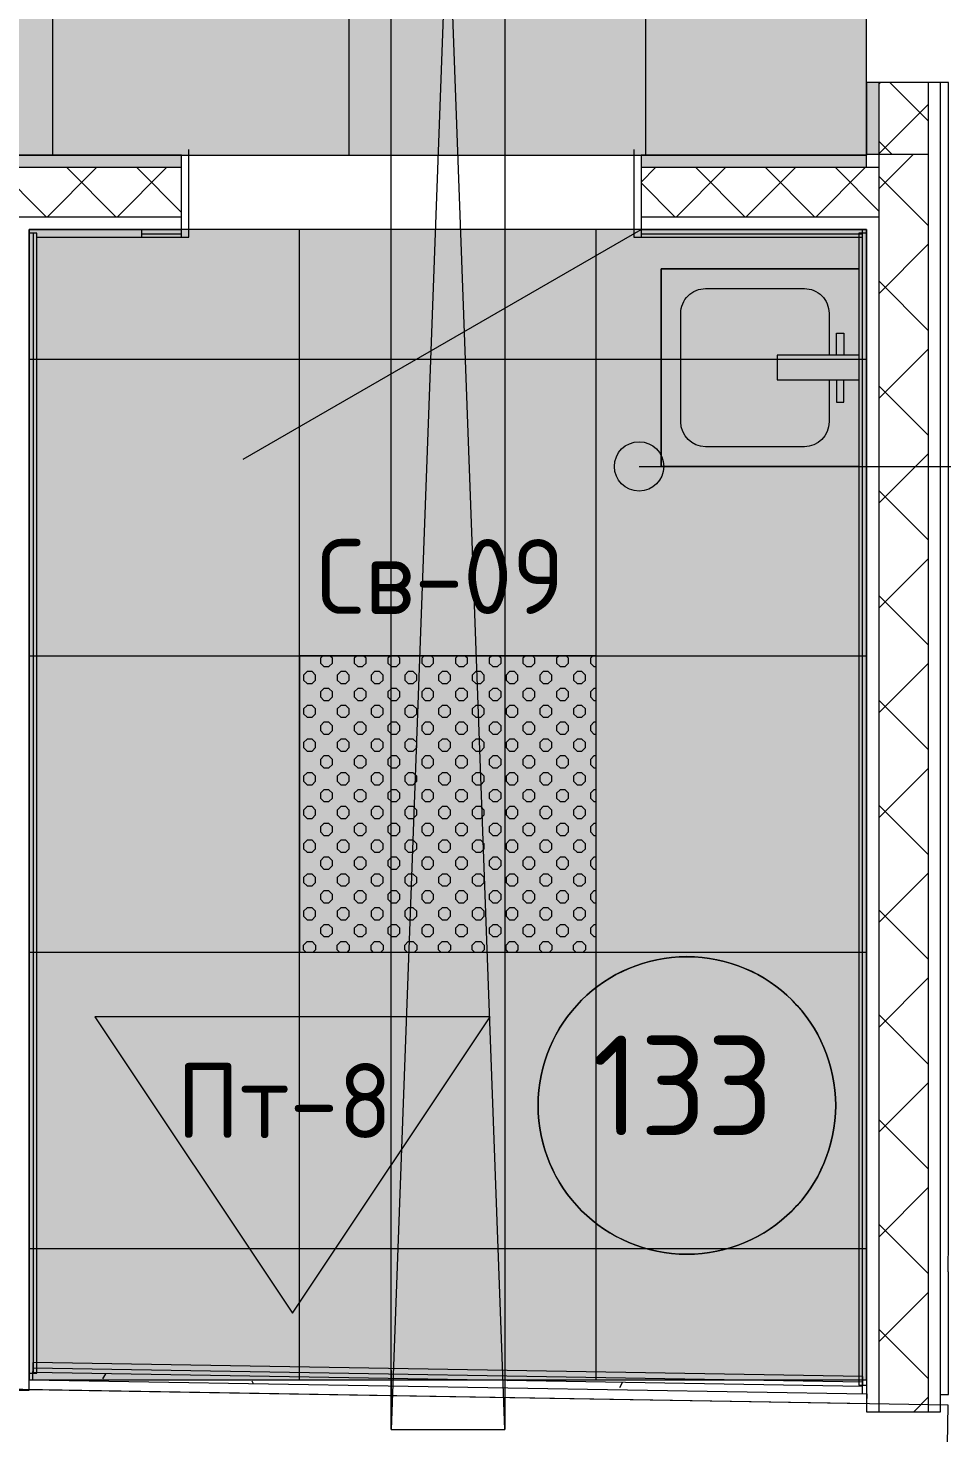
# Model space of a CAD drawing. Header units: millimetres. Extents: x -13069 to 207500, y -71366 to 56785.
# Drawn here: x 170063 to 171913, y 38904 to 41747 of the extents above; entities that cross this region are included whole.
import ezdxf

# ---------------------------------------------------------------- set-up
doc = ezdxf.new("R2010")
doc.units = ezdxf.units.MM
for name, color, linetype, true_color in [('PDF _зоны-номер помещения', 7, 'Continuous', 0xffffff), ('PDF _Ригели', 7, 'Continuous', 0x959595), ('PDF _светильники', 7, 'Continuous', 0xffffff)]:
    doc.layers.add(name, color=color, linetype=linetype, true_color=true_color)
for name, color, linetype in [('PDF _Подложка без мебели', 7, 'Continuous'), ('PDF _Потолки - марка', 7, 'Continuous'), ('PDF _Текст', 7, 'Continuous')]:
    doc.layers.add(name, color=color, linetype=linetype)
doc.layers.add('PDF _Потолки', color=7, linetype='Continuous', lineweight=5, true_color=0x535353)
doc.styles.add('PDF GOST Common', font='GOST_Common.ttf')

msp = doc.modelspace()

# ---------------------------------------------------------------- hatches: boundary and pattern name
at = {"layer": 'PDF _Потолки', "true_color": 0xcae6ff, "transparency": 33554559}
msp.add_hatch(color=254, dxfattribs=at).paths.add_polyline_path([(164998.924, 42957.142), (171760.02, 42957.142), (171760.02, 41490.042), (166480.021, 41490.042), (166480.021, 39072.341), (166460.02, 39072.642), (166451.719, 38582.742), (167427.922, 38565.942), (167427.922, 34837.942), (165130.522, 34837.942), (165118.724, 38605.642), (165229.82, 38603.742), (165238.42, 39093.342), (164998.924, 39097.341)])
at = {"layer": 'PDF _Ригели', "transparency": 33554559}
msp.add_hatch(color=256, dxfattribs=at).paths.add_polyline_path([(171349.62, 40860.243), (171335.02, 40824.941), (171299.62, 40810.243), (171264.323, 40824.941), (171249.62, 40860.243), (171264.323, 40895.642), (171299.62, 40910.243), (171335.02, 40895.642)])

# ---------------------------------------------------------------- linework, layer by layer
at = {"layer": 'PDF _зоны-номер помещения', "color": 7, "lineweight": 13}
msp.add_lwpolyline([(171396.324, 39868.142, 0.41409482), (171095.121, 39566.943, 0.41409571), (171396.324, 39265.742, 0.41409226), (171697.52, 39566.943, 0.41409137)], format="xyb", close=True, dxfattribs=at)
at = {"layer": 'PDF _зоны-номер помещения', "color": 7, "lineweight": 0}
msp.add_circle((171396.336, 39566.904), 301.184, dxfattribs=at)
at = {"layer": 'PDF _Подложка без мебели', "lineweight": 18}
for points in [[(170498.32, 40875.042), (171303.721, 41340.042), (171752.024, 41340.042), (171760.02, 41340.042), (171760.02, 38947.142), (171910.02, 38947.142), (171910.02, 41492.143), (171910.02, 41637.542)], [(171910.02, 38982.142), (171925.92, 38982.142), (171925.92, 39229.942), (171925.022, 39229.942), (171926.121, 39294.943), (171925.92, 39294.943), (171925.92, 41637.542), (171760.02, 41637.542), (171760.02, 41490.042)], [(171785.02, 41637.542), (171785.02, 38947.142)], [(171885.02, 41637.542), (171885.02, 38947.142)], [(170292.924, 41340.042), (170292.924, 41324.142), (170373.722, 41324.142), (170373.722, 41490.042), (169797.52, 41490.042), (169797.52, 41324.142), (169899.119, 41324.142), (169899.119, 39049.542), (168340.922, 39075.842), (168340.922, 39064.842)], [(170373.722, 41324.142), (170388.725, 41324.142), (170388.725, 41502.043)], [(171288.725, 41502.043), (171288.725, 41324.142), (171303.721, 41324.142)], [(171760.02, 41465.042), (171760.02, 41490.042), (171303.721, 41490.042), (171303.721, 41324.142), (171752.024, 41324.142), (171752.024, 41340.042)], [(171760.02, 41492.143), (171885.02, 41492.143)], [(171785.02, 41422.042), (171855.119, 41492.143)], [(170373.722, 41465.042), (169797.52, 41465.042)], [(171785.02, 41465.042), (171303.721, 41465.042)], [(171885.02, 41347.842), (171785.02, 41447.842)], [(170373.722, 41365.042), (169797.52, 41365.042)], [(171785.02, 41365.042), (171303.721, 41365.042)], [(170065.025, 39011.743), (171760.319, 38983.042), (171760.02, 38963.043), (171484.324, 38967.742), (170065.025, 38991.741), (170065.025, 39011.743), (170065.025, 41340.042), (170292.924, 41340.042), (170373.722, 41340.042)], [(170065.025, 39025.343), (170080.925, 39025.343), (170080.925, 41332.142), (170065.025, 41332.142)], [(170074.021, 39025.343), (170074.021, 41332.142)], [(170080.925, 41324.142), (170292.924, 41324.142)], [(170292.924, 41331.042), (170373.722, 41331.042)], [(171303.721, 41331.042), (171752.024, 41331.042)], [(171760.02, 41332.142), (171744.12, 41332.142), (171744.12, 39000.642), (171760.02, 39000.642)], [(171751.023, 41332.142), (171751.023, 39000.642)], [(171785.02, 41209.841), (171885.02, 41309.841)], [(171885.02, 41135.742), (171785.02, 41235.742)], [(171699.119, 41085.243), (171699.119, 41130.242), (171714.122, 41130.242), (171714.122, 41085.243)], [(171744.12, 41085.243), (171579.124, 41085.243), (171579.124, 41035.243), (171744.12, 41035.243)], [(171785.02, 40997.743), (171885.02, 41097.743)], [(171699.119, 41035.243), (171699.119, 40990.241), (171714.122, 40990.241), (171714.122, 41035.243)], [(171885.02, 40923.542), (171785.02, 41023.542)], [(171785.02, 40785.642), (171885.02, 40885.642)], [(171885.02, 40711.442), (171785.02, 40811.442)], [(171785.02, 40573.442), (171885.02, 40673.442)], [(171885.02, 40499.342), (171785.02, 40599.342)], [(171785.02, 40361.343), (171885.02, 40461.343)], [(171885.02, 40287.142), (171785.02, 40387.142)], [(171785.02, 40149.243), (171885.02, 40249.243)], [(171885.02, 40075.042), (171785.02, 40175.042)], [(171785.02, 39937.042), (171885.02, 40037.042)], [(171885.02, 39862.942), (171785.02, 39962.942)], [(171785.02, 39724.941), (171885.02, 39824.941)], [(171885.02, 39650.842), (171785.02, 39750.842)], [(171785.02, 39512.843), (171885.02, 39612.843)], [(171885.02, 39438.642), (171785.02, 39538.642)], [(171785.02, 39300.642), (171885.02, 39400.642)], [(171885.02, 39226.542), (171785.02, 39326.542)], [(171785.02, 39088.542), (171885.02, 39188.542)], [(171885.02, 39014.442), (171785.02, 39114.442)], [(167977.922, 38544.142), (168012.919, 38544.142), (168012.919, 38391.342), (167957.92, 38391.342), (167957.92, 38587.242), (171917.723, 38520.342), (171925.12, 38960.243), (166704.02, 39048.542), (166460.52, 39052.642), (166453.019, 38612.742), (166696.623, 38608.642), (167447.923, 38595.942), (167447.923, 38391.342), (166922.923, 37482.041)], [(171751.719, 38983.142), (171752.323, 39018.142), (170072.624, 39046.542), (170072.02, 39011.543)], [(171752.024, 38998.142), (170072.221, 39026.542)], [(171752.122, 39007.142), (170072.422, 39035.542)], [(170214.524, 39013.442), (170220.616, 39024.033)], [(170515.721, 39009.442), (170518.919, 39004.042)], [(171033.622, 39009.841), (171033.887, 39010.284)], [(169915.025, 38994.242), (169915.025, 38990.542), (170065.025, 38990.542), (170065.025, 38991.741)], [(171260.423, 38996.243), (171266.221, 39006.343)], [(171855.723, 38947.142), (171885.02, 38976.441)]]:
    msp.add_lwpolyline(points, dxfattribs=at)
at = {"layer": 'PDF _Подложка без мебели', "color": 250, "lineweight": 18, "true_color": 0x1d1d1d}
for points in [[(171785.02, 41634.143), (171788.42, 41637.542)], [(171885.02, 41559.942), (171807.42, 41637.542)], [(171785.02, 41492.742), (171885.02, 41592.742)], [(171811.424, 41492.143), (171785.02, 41518.542)], [(170100.022, 41365.042), (170000.022, 41465.042)], [(170101.719, 41365.042), (170201.719, 41465.042)], [(170241.423, 41365.042), (170141.423, 41465.042)], [(170243.119, 41365.042), (170343.119, 41465.042)], [(170373.722, 41374.142), (170282.823, 41465.042)], [(171303.721, 41435.742), (171333.122, 41465.042)], [(171374.522, 41365.042), (171474.522, 41465.042)], [(171514.219, 41365.042), (171414.219, 41465.042)], [(171515.922, 41365.042), (171615.922, 41465.042)], [(171655.619, 41365.042), (171555.619, 41465.042)], [(171657.322, 41365.042), (171757.322, 41465.042)], [(171785.02, 41377.142), (171697.123, 41465.042)], [(171372.819, 41365.042), (171303.721, 41434.143)]]:
    msp.add_lwpolyline(points, dxfattribs=at)
at = {"layer": 'PDF _Подложка без мебели', "lineweight": 18}
msp.add_lwpolyline([(171344.12, 40860.243), (171344.12, 41260.243), (171744.12, 41260.243), (171344.12, 41260.243), (171344.12, 40860.243), (171744.12, 40860.243)], close=True, dxfattribs=at)
msp.add_lwpolyline([(171684.123, 41035.243), (171684.123, 40950.242, -0.4140015), (171634.123, 40900.242), (171434.123, 40900.242, -0.4140015), (171384.123, 40950.242), (171384.123, 41170.242, -0.41475695), (171434.123, 41220.242), (171634.123, 41220.242, -0.41475695), (171684.123, 41170.242), (171684.123, 41085.243)], format="xyb", dxfattribs=at)
at = {"layer": 'PDF _Подложка без мебели', "lineweight": 0, "transparency": 33554559}
for points in [[(171785.02, 41492.143), (171760.02, 41492.143), (171785.02, 41637.542), (171760.02, 41637.542)], [(169797.52, 41465.042), (169797.52, 41490.042), (170373.722, 41465.042), (170373.722, 41490.042)], [(171303.721, 41465.042), (171303.721, 41490.042), (171760.02, 41465.042), (171760.02, 41490.042)]]:
    msp.add_solid(points, dxfattribs=at)
at = {"layer": 'PDF _Потолки', "color": 7, "lineweight": 13}
for points in [[(164998.924, 42957.142), (164998.924, 39097.341), (165238.42, 39093.342), (165229.82, 38603.742), (165118.724, 38605.642), (165130.522, 34837.942), (167427.922, 34837.942), (167427.922, 38565.942), (166451.719, 38582.742), (166460.02, 39072.642), (166480.021, 39072.341), (166480.021, 41490.042), (171760.02, 41490.042), (171760.02, 42957.142)], [(170065.025, 41340.042), (170065.025, 39011.743), (171760.02, 39011.743), (171760.02, 41340.042)]]:
    msp.add_lwpolyline(points, close=True, dxfattribs=at)
for points in [[(170112.321, 42957.142), (170112.321, 41490.042)], [(170712.321, 42957.142), (170712.321, 41490.042)], [(171312.321, 42957.142), (171312.321, 41490.042)], [(170612.522, 39011.743), (170612.522, 41340.042)], [(171212.522, 39011.743), (171212.522, 41340.042)], [(170065.025, 41077.142), (171760.02, 41077.142)], [(170065.025, 40477.142), (171760.02, 40477.142)], [(170065.025, 39877.142), (171760.02, 39877.142)], [(170065.025, 39277.142), (171760.02, 39277.142)]]:
    msp.add_lwpolyline(points, dxfattribs=at)
at = {"layer": 'PDF _Потолки', "color": 254, "lineweight": 0, "true_color": 0xcae6ff, "transparency": 33554559}
msp.add_solid([(170065.025, 41340.042), (171760.02, 41340.042), (170065.025, 39011.743), (171760.02, 39011.743)], dxfattribs=at)
at = {"layer": 'PDF _Потолки - марка', "lineweight": 13}
msp.add_lwpolyline([(170998.423, 39746.342), (170198.423, 39746.342), (170598.423, 39146.342)], close=True, dxfattribs=at)
at = {"layer": 'PDF _Потолки - марка', "color": 7, "lineweight": 0, "true_color": 0xffffff, "transparency": 33554559}
msp.add_solid([(170998.423, 39746.342), (170198.423, 39746.342), (170598.423, 39146.342)], dxfattribs=at)
at = {"layer": 'PDF _Ригели', "lineweight": 18}
msp.add_lwpolyline([(171027.922, 38910.942), (170797.923, 45167.142), (171027.922, 45167.142), (170797.923, 38910.942)], close=True, dxfattribs=at)
for points in [[(170797.923, 39030.943), (170797.923, 38910.942), (170797.923, 45167.142)], [(171027.922, 45167.142), (171027.922, 38910.942)], [(171299.62, 40860.243), (172252.024, 40860.243), (172883.219, 40860.243)]]:
    msp.add_lwpolyline(points, dxfattribs=at)
msp.add_circle((171299.668, 40860.291), 49.952, dxfattribs=at)
at = {"layer": 'PDF _светильники', "color": 7, "lineweight": 13}
msp.add_lwpolyline([(170612.522, 39877.142), (171212.522, 39877.142), (171212.522, 40477.142), (170612.522, 40477.142)], close=True, dxfattribs=at)
at = {"layer": 'PDF _светильники', "lineweight": 20}
for points in [[(170659.922, 40477.142), (170654.82, 40472.042), (170654.82, 40462.042), (170661.924, 40455.043), (170671.922, 40455.043), (170678.923, 40462.042), (170678.923, 40472.042), (170673.924, 40477.142)], [(170728.123, 40477.142), (170723.124, 40472.042), (170723.124, 40462.042), (170730.119, 40455.043), (170740.123, 40455.043), (170747.221, 40462.042), (170747.221, 40472.042), (170742.222, 40477.142)], [(170796.421, 40477.142), (170791.423, 40472.042), (170791.423, 40462.042), (170798.423, 40455.043), (170808.421, 40455.043), (170815.519, 40462.042), (170815.519, 40472.042), (170810.423, 40477.142)], [(170864.72, 40477.142), (170859.623, 40472.042), (170859.623, 40462.042), (170866.722, 40455.043), (170876.719, 40455.043), (170883.824, 40462.042), (170883.824, 40472.042), (170878.721, 40477.142)], [(170933.024, 40477.142), (170927.922, 40472.042), (170927.922, 40462.042), (170935.02, 40455.043), (170945.024, 40455.043), (170952.122, 40462.042), (170952.122, 40472.042), (170947.02, 40477.142)], [(171001.322, 40477.142), (170996.22, 40472.042), (170996.22, 40462.042), (171003.324, 40455.043), (171013.322, 40455.043), (171020.42, 40462.042), (171020.42, 40472.042), (171015.324, 40477.142)], [(171069.621, 40477.142), (171064.524, 40472.042), (171064.524, 40462.042), (171071.623, 40455.043), (171081.62, 40455.043), (171088.621, 40462.042), (171088.621, 40472.042), (171083.622, 40477.142)], [(171137.822, 40477.142), (171132.823, 40472.042), (171132.823, 40462.042), (171139.823, 40455.043), (171149.821, 40455.043), (171156.919, 40462.042), (171156.919, 40472.042), (171151.921, 40477.142)], [(171206.12, 40477.142), (171201.121, 40472.042), (171201.121, 40462.042), (171208.122, 40455.043), (171212.522, 40455.043)], [(171212.522, 40410.842), (171208.122, 40410.842), (171201.121, 40403.842), (171201.121, 40393.843), (171208.122, 40386.743), (171212.522, 40386.743)], [(171212.522, 40342.642), (171208.122, 40342.642), (171201.121, 40335.542), (171201.121, 40325.543), (171208.122, 40318.443), (171212.522, 40318.443)], [(171212.522, 40274.342), (171208.122, 40274.342), (171201.121, 40267.242), (171201.121, 40257.243), (171208.122, 40250.143), (171212.522, 40250.143)], [(171212.522, 40206.042), (171208.122, 40206.042), (171201.121, 40198.942), (171201.121, 40188.941), (171208.122, 40181.842), (171212.522, 40181.842)], [(171212.522, 40137.742), (171208.122, 40137.742), (171201.121, 40130.642), (171201.121, 40120.642), (171208.122, 40113.642), (171212.522, 40113.642)], [(171212.522, 40069.442), (171208.122, 40069.442), (171201.121, 40062.342), (171201.121, 40052.342), (171208.122, 40045.342), (171212.522, 40045.342)], [(171212.522, 40001.142), (171208.122, 40001.142), (171201.121, 39994.142), (171201.121, 39984.143), (171208.122, 39977.043), (171212.522, 39977.043)], [(171212.522, 39932.842), (171208.122, 39932.842), (171201.121, 39925.842), (171201.121, 39915.843), (171208.122, 39908.743), (171212.522, 39908.743)], [(170625.224, 39877.142), (170620.622, 39881.642), (170620.622, 39891.642), (170627.72, 39898.742), (170637.724, 39898.742), (170644.822, 39891.642), (170644.822, 39881.642), (170640.324, 39877.142)], [(170693.522, 39877.142), (170688.92, 39881.642), (170688.92, 39891.642), (170696.025, 39898.742), (170706.022, 39898.742), (170713.121, 39891.642), (170713.121, 39881.642), (170708.622, 39877.142)], [(170761.723, 39877.142), (170757.225, 39881.642), (170757.225, 39891.642), (170764.323, 39898.742), (170774.321, 39898.742), (170781.419, 39891.642), (170781.419, 39881.642), (170776.823, 39877.142)], [(170830.021, 39877.142), (170825.523, 39881.642), (170825.523, 39891.642), (170832.621, 39898.742), (170842.619, 39898.742), (170849.62, 39891.642), (170849.62, 39881.642), (170845.121, 39877.142)], [(170898.32, 39877.142), (170893.821, 39881.642), (170893.821, 39891.642), (170900.92, 39898.742), (170910.923, 39898.742), (170917.924, 39891.642), (170917.924, 39881.642), (170913.42, 39877.142)], [(170966.624, 39877.142), (170962.12, 39881.642), (170962.12, 39891.642), (170969.12, 39898.742), (170979.124, 39898.742), (170986.222, 39891.642), (170986.222, 39881.642), (170981.724, 39877.142)], [(171034.922, 39877.142), (171030.424, 39881.642), (171030.424, 39891.642), (171037.425, 39898.742), (171047.422, 39898.742), (171054.521, 39891.642), (171054.521, 39881.642), (171050.022, 39877.142)], [(171103.221, 39877.142), (171098.625, 39881.642), (171098.625, 39891.642), (171105.723, 39898.742), (171115.721, 39898.742), (171122.819, 39891.642), (171122.819, 39881.642), (171118.321, 39877.142)], [(171171.421, 39877.142), (171166.923, 39881.642), (171166.923, 39891.642), (171174.021, 39898.742), (171184.019, 39898.742), (171191.124, 39891.642), (171191.124, 39881.642), (171186.521, 39877.142)]]:
    msp.add_lwpolyline(points, dxfattribs=at)
for points in [[(170644.822, 40437.942), (170637.724, 40445.042), (170627.72, 40445.042), (170620.622, 40437.942), (170620.622, 40427.943), (170627.72, 40420.841), (170637.724, 40420.841), (170644.822, 40427.943)], [(170713.121, 40437.942), (170706.022, 40445.042), (170696.025, 40445.042), (170688.92, 40437.942), (170688.92, 40427.943), (170696.025, 40420.841), (170706.022, 40420.841), (170713.121, 40427.943)], [(170781.419, 40437.942), (170774.321, 40445.042), (170764.323, 40445.042), (170757.225, 40437.942), (170757.225, 40427.943), (170764.323, 40420.841), (170774.321, 40420.841), (170781.419, 40427.943)], [(170849.62, 40437.942), (170842.619, 40445.042), (170832.621, 40445.042), (170825.523, 40437.942), (170825.523, 40427.943), (170832.621, 40420.841), (170842.619, 40420.841), (170849.62, 40427.943)], [(170917.924, 40437.942), (170910.923, 40445.042), (170900.92, 40445.042), (170893.821, 40437.942), (170893.821, 40427.943), (170900.92, 40420.841), (170910.923, 40420.841), (170917.924, 40427.943)], [(170986.222, 40437.942), (170979.124, 40445.042), (170969.12, 40445.042), (170962.12, 40437.942), (170962.12, 40427.943), (170969.12, 40420.841), (170979.124, 40420.841), (170986.222, 40427.943)], [(171054.521, 40437.942), (171047.422, 40445.042), (171037.425, 40445.042), (171030.424, 40437.942), (171030.424, 40427.943), (171037.425, 40420.841), (171047.422, 40420.841), (171054.521, 40427.943)], [(171122.819, 40437.942), (171115.721, 40445.042), (171105.723, 40445.042), (171098.625, 40437.942), (171098.625, 40427.943), (171105.723, 40420.841), (171115.721, 40420.841), (171122.819, 40427.943)], [(171191.124, 40437.942), (171184.019, 40445.042), (171174.021, 40445.042), (171166.923, 40437.942), (171166.923, 40427.943), (171174.021, 40420.841), (171184.019, 40420.841), (171191.124, 40427.943)], [(170678.923, 40403.842), (170671.922, 40410.842), (170661.924, 40410.842), (170654.82, 40403.842), (170654.82, 40393.843), (170661.924, 40386.743), (170671.922, 40386.743), (170678.923, 40393.843)], [(170747.221, 40403.842), (170740.123, 40410.842), (170730.119, 40410.842), (170723.124, 40403.842), (170723.124, 40393.843), (170730.119, 40386.743), (170740.123, 40386.743), (170747.221, 40393.843)], [(170815.519, 40403.842), (170808.421, 40410.842), (170798.423, 40410.842), (170791.423, 40403.842), (170791.423, 40393.843), (170798.423, 40386.743), (170808.421, 40386.743), (170815.519, 40393.843)], [(170883.824, 40403.842), (170876.719, 40410.842), (170866.722, 40410.842), (170859.623, 40403.842), (170859.623, 40393.843), (170866.722, 40386.743), (170876.719, 40386.743), (170883.824, 40393.843)], [(170952.122, 40403.842), (170945.024, 40410.842), (170935.02, 40410.842), (170927.922, 40403.842), (170927.922, 40393.843), (170935.02, 40386.743), (170945.024, 40386.743), (170952.122, 40393.843)], [(171020.42, 40403.842), (171013.322, 40410.842), (171003.324, 40410.842), (170996.22, 40403.842), (170996.22, 40393.843), (171003.324, 40386.743), (171013.322, 40386.743), (171020.42, 40393.843)], [(171088.621, 40403.842), (171081.62, 40410.842), (171071.623, 40410.842), (171064.524, 40403.842), (171064.524, 40393.843), (171071.623, 40386.743), (171081.62, 40386.743), (171088.621, 40393.843)], [(171156.919, 40403.842), (171149.821, 40410.842), (171139.823, 40410.842), (171132.823, 40403.842), (171132.823, 40393.843), (171139.823, 40386.743), (171149.821, 40386.743), (171156.919, 40393.843)], [(170644.822, 40369.642), (170637.724, 40376.742), (170627.72, 40376.742), (170620.622, 40369.642), (170620.622, 40359.642), (170627.72, 40352.642), (170637.724, 40352.642), (170644.822, 40359.642)], [(170713.121, 40369.642), (170706.022, 40376.742), (170696.025, 40376.742), (170688.92, 40369.642), (170688.92, 40359.642), (170696.025, 40352.642), (170706.022, 40352.642), (170713.121, 40359.642)], [(170781.419, 40369.642), (170774.321, 40376.742), (170764.323, 40376.742), (170757.225, 40369.642), (170757.225, 40359.642), (170764.323, 40352.642), (170774.321, 40352.642), (170781.419, 40359.642)], [(170849.62, 40369.642), (170842.619, 40376.742), (170832.621, 40376.742), (170825.523, 40369.642), (170825.523, 40359.642), (170832.621, 40352.642), (170842.619, 40352.642), (170849.62, 40359.642)], [(170917.924, 40369.642), (170910.923, 40376.742), (170900.92, 40376.742), (170893.821, 40369.642), (170893.821, 40359.642), (170900.92, 40352.642), (170910.923, 40352.642), (170917.924, 40359.642)], [(170986.222, 40369.642), (170979.124, 40376.742), (170969.12, 40376.742), (170962.12, 40369.642), (170962.12, 40359.642), (170969.12, 40352.642), (170979.124, 40352.642), (170986.222, 40359.642)], [(171054.521, 40369.642), (171047.422, 40376.742), (171037.425, 40376.742), (171030.424, 40369.642), (171030.424, 40359.642), (171037.425, 40352.642), (171047.422, 40352.642), (171054.521, 40359.642)], [(171122.819, 40369.642), (171115.721, 40376.742), (171105.723, 40376.742), (171098.625, 40369.642), (171098.625, 40359.642), (171105.723, 40352.642), (171115.721, 40352.642), (171122.819, 40359.642)], [(171191.124, 40369.642), (171184.019, 40376.742), (171174.021, 40376.742), (171166.923, 40369.642), (171166.923, 40359.642), (171174.021, 40352.642), (171184.019, 40352.642), (171191.124, 40359.642)], [(170678.923, 40335.542), (170671.922, 40342.642), (170661.924, 40342.642), (170654.82, 40335.542), (170654.82, 40325.543), (170661.924, 40318.443), (170671.922, 40318.443), (170678.923, 40325.543)], [(170747.221, 40335.542), (170740.123, 40342.642), (170730.119, 40342.642), (170723.124, 40335.542), (170723.124, 40325.543), (170730.119, 40318.443), (170740.123, 40318.443), (170747.221, 40325.543)], [(170815.519, 40335.542), (170808.421, 40342.642), (170798.423, 40342.642), (170791.423, 40335.542), (170791.423, 40325.543), (170798.423, 40318.443), (170808.421, 40318.443), (170815.519, 40325.543)], [(170883.824, 40335.542), (170876.719, 40342.642), (170866.722, 40342.642), (170859.623, 40335.542), (170859.623, 40325.543), (170866.722, 40318.443), (170876.719, 40318.443), (170883.824, 40325.543)], [(170952.122, 40335.542), (170945.024, 40342.642), (170935.02, 40342.642), (170927.922, 40335.542), (170927.922, 40325.543), (170935.02, 40318.443), (170945.024, 40318.443), (170952.122, 40325.543)], [(171020.42, 40335.542), (171013.322, 40342.642), (171003.324, 40342.642), (170996.22, 40335.542), (170996.22, 40325.543), (171003.324, 40318.443), (171013.322, 40318.443), (171020.42, 40325.543)], [(171088.621, 40335.542), (171081.62, 40342.642), (171071.623, 40342.642), (171064.524, 40335.542), (171064.524, 40325.543), (171071.623, 40318.443), (171081.62, 40318.443), (171088.621, 40325.543)], [(171156.919, 40335.542), (171149.821, 40342.642), (171139.823, 40342.642), (171132.823, 40335.542), (171132.823, 40325.543), (171139.823, 40318.443), (171149.821, 40318.443), (171156.919, 40325.543)], [(170644.822, 40301.342), (170637.724, 40308.442), (170627.72, 40308.442), (170620.622, 40301.342), (170620.622, 40291.342), (170627.72, 40284.342), (170637.724, 40284.342), (170644.822, 40291.342)], [(170713.121, 40301.342), (170706.022, 40308.442), (170696.025, 40308.442), (170688.92, 40301.342), (170688.92, 40291.342), (170696.025, 40284.342), (170706.022, 40284.342), (170713.121, 40291.342)], [(170781.419, 40301.342), (170774.321, 40308.442), (170764.323, 40308.442), (170757.225, 40301.342), (170757.225, 40291.342), (170764.323, 40284.342), (170774.321, 40284.342), (170781.419, 40291.342)], [(170849.62, 40301.342), (170842.619, 40308.442), (170832.621, 40308.442), (170825.523, 40301.342), (170825.523, 40291.342), (170832.621, 40284.342), (170842.619, 40284.342), (170849.62, 40291.342)], [(170917.924, 40301.342), (170910.923, 40308.442), (170900.92, 40308.442), (170893.821, 40301.342), (170893.821, 40291.342), (170900.92, 40284.342), (170910.923, 40284.342), (170917.924, 40291.342)], [(170986.222, 40301.342), (170979.124, 40308.442), (170969.12, 40308.442), (170962.12, 40301.342), (170962.12, 40291.342), (170969.12, 40284.342), (170979.124, 40284.342), (170986.222, 40291.342)], [(171054.521, 40301.342), (171047.422, 40308.442), (171037.425, 40308.442), (171030.424, 40301.342), (171030.424, 40291.342), (171037.425, 40284.342), (171047.422, 40284.342), (171054.521, 40291.342)], [(171122.819, 40301.342), (171115.721, 40308.442), (171105.723, 40308.442), (171098.625, 40301.342), (171098.625, 40291.342), (171105.723, 40284.342), (171115.721, 40284.342), (171122.819, 40291.342)], [(171191.124, 40301.342), (171184.019, 40308.442), (171174.021, 40308.442), (171166.923, 40301.342), (171166.923, 40291.342), (171174.021, 40284.342), (171184.019, 40284.342), (171191.124, 40291.342)], [(170678.923, 40267.242), (170671.922, 40274.342), (170661.924, 40274.342), (170654.82, 40267.242), (170654.82, 40257.243), (170661.924, 40250.143), (170671.922, 40250.143), (170678.923, 40257.243)], [(170747.221, 40267.242), (170740.123, 40274.342), (170730.119, 40274.342), (170723.124, 40267.242), (170723.124, 40257.243), (170730.119, 40250.143), (170740.123, 40250.143), (170747.221, 40257.243)], [(170815.519, 40267.242), (170808.421, 40274.342), (170798.423, 40274.342), (170791.423, 40267.242), (170791.423, 40257.243), (170798.423, 40250.143), (170808.421, 40250.143), (170815.519, 40257.243)], [(170883.824, 40267.242), (170876.719, 40274.342), (170866.722, 40274.342), (170859.623, 40267.242), (170859.623, 40257.243), (170866.722, 40250.143), (170876.719, 40250.143), (170883.824, 40257.243)], [(170952.122, 40267.242), (170945.024, 40274.342), (170935.02, 40274.342), (170927.922, 40267.242), (170927.922, 40257.243), (170935.02, 40250.143), (170945.024, 40250.143), (170952.122, 40257.243)], [(171020.42, 40267.242), (171013.322, 40274.342), (171003.324, 40274.342), (170996.22, 40267.242), (170996.22, 40257.243), (171003.324, 40250.143), (171013.322, 40250.143), (171020.42, 40257.243)], [(171088.621, 40267.242), (171081.62, 40274.342), (171071.623, 40274.342), (171064.524, 40267.242), (171064.524, 40257.243), (171071.623, 40250.143), (171081.62, 40250.143), (171088.621, 40257.243)], [(171156.919, 40267.242), (171149.821, 40274.342), (171139.823, 40274.342), (171132.823, 40267.242), (171132.823, 40257.243), (171139.823, 40250.143), (171149.821, 40250.143), (171156.919, 40257.243)], [(170644.822, 40233.142), (170637.724, 40240.142), (170627.72, 40240.142), (170620.622, 40233.142), (170620.622, 40223.142), (170627.72, 40216.043), (170637.724, 40216.043), (170644.822, 40223.142)], [(170713.121, 40233.142), (170706.022, 40240.142), (170696.025, 40240.142), (170688.92, 40233.142), (170688.92, 40223.142), (170696.025, 40216.043), (170706.022, 40216.043), (170713.121, 40223.142)], [(170781.419, 40233.142), (170774.321, 40240.142), (170764.323, 40240.142), (170757.225, 40233.142), (170757.225, 40223.142), (170764.323, 40216.043), (170774.321, 40216.043), (170781.419, 40223.142)], [(170849.62, 40233.142), (170842.619, 40240.142), (170832.621, 40240.142), (170825.523, 40233.142), (170825.523, 40223.142), (170832.621, 40216.043), (170842.619, 40216.043), (170849.62, 40223.142)], [(170917.924, 40233.142), (170910.923, 40240.142), (170900.92, 40240.142), (170893.821, 40233.142), (170893.821, 40223.142), (170900.92, 40216.043), (170910.923, 40216.043), (170917.924, 40223.142)], [(170986.222, 40233.142), (170979.124, 40240.142), (170969.12, 40240.142), (170962.12, 40233.142), (170962.12, 40223.142), (170969.12, 40216.043), (170979.124, 40216.043), (170986.222, 40223.142)], [(171054.521, 40233.142), (171047.422, 40240.142), (171037.425, 40240.142), (171030.424, 40233.142), (171030.424, 40223.142), (171037.425, 40216.043), (171047.422, 40216.043), (171054.521, 40223.142)], [(171122.819, 40233.142), (171115.721, 40240.142), (171105.723, 40240.142), (171098.625, 40233.142), (171098.625, 40223.142), (171105.723, 40216.043), (171115.721, 40216.043), (171122.819, 40223.142)], [(171191.124, 40233.142), (171184.019, 40240.142), (171174.021, 40240.142), (171166.923, 40233.142), (171166.923, 40223.142), (171174.021, 40216.043), (171184.019, 40216.043), (171191.124, 40223.142)], [(170678.923, 40198.942), (170671.922, 40206.042), (170661.924, 40206.042), (170654.82, 40198.942), (170654.82, 40188.941), (170661.924, 40181.842), (170671.922, 40181.842), (170678.923, 40188.941)], [(170747.221, 40198.942), (170740.123, 40206.042), (170730.119, 40206.042), (170723.124, 40198.942), (170723.124, 40188.941), (170730.119, 40181.842), (170740.123, 40181.842), (170747.221, 40188.941)], [(170815.519, 40198.942), (170808.421, 40206.042), (170798.423, 40206.042), (170791.423, 40198.942), (170791.423, 40188.941), (170798.423, 40181.842), (170808.421, 40181.842), (170815.519, 40188.941)], [(170883.824, 40198.942), (170876.719, 40206.042), (170866.722, 40206.042), (170859.623, 40198.942), (170859.623, 40188.941), (170866.722, 40181.842), (170876.719, 40181.842), (170883.824, 40188.941)], [(170952.122, 40198.942), (170945.024, 40206.042), (170935.02, 40206.042), (170927.922, 40198.942), (170927.922, 40188.941), (170935.02, 40181.842), (170945.024, 40181.842), (170952.122, 40188.941)], [(171020.42, 40198.942), (171013.322, 40206.042), (171003.324, 40206.042), (170996.22, 40198.942), (170996.22, 40188.941), (171003.324, 40181.842), (171013.322, 40181.842), (171020.42, 40188.941)], [(171088.621, 40198.942), (171081.62, 40206.042), (171071.623, 40206.042), (171064.524, 40198.942), (171064.524, 40188.941), (171071.623, 40181.842), (171081.62, 40181.842), (171088.621, 40188.941)], [(171156.919, 40198.942), (171149.821, 40206.042), (171139.823, 40206.042), (171132.823, 40198.942), (171132.823, 40188.941), (171139.823, 40181.842), (171149.821, 40181.842), (171156.919, 40188.941)], [(170644.822, 40164.842), (170637.724, 40171.842), (170627.72, 40171.842), (170620.622, 40164.842), (170620.622, 40154.843), (170627.72, 40147.743), (170637.724, 40147.743), (170644.822, 40154.843)], [(170713.121, 40164.842), (170706.022, 40171.842), (170696.025, 40171.842), (170688.92, 40164.842), (170688.92, 40154.843), (170696.025, 40147.743), (170706.022, 40147.743), (170713.121, 40154.843)], [(170781.419, 40164.842), (170774.321, 40171.842), (170764.323, 40171.842), (170757.225, 40164.842), (170757.225, 40154.843), (170764.323, 40147.743), (170774.321, 40147.743), (170781.419, 40154.843)], [(170849.62, 40164.842), (170842.619, 40171.842), (170832.621, 40171.842), (170825.523, 40164.842), (170825.523, 40154.843), (170832.621, 40147.743), (170842.619, 40147.743), (170849.62, 40154.843)], [(170917.924, 40164.842), (170910.923, 40171.842), (170900.92, 40171.842), (170893.821, 40164.842), (170893.821, 40154.843), (170900.92, 40147.743), (170910.923, 40147.743), (170917.924, 40154.843)], [(170986.222, 40164.842), (170979.124, 40171.842), (170969.12, 40171.842), (170962.12, 40164.842), (170962.12, 40154.843), (170969.12, 40147.743), (170979.124, 40147.743), (170986.222, 40154.843)], [(171054.521, 40164.842), (171047.422, 40171.842), (171037.425, 40171.842), (171030.424, 40164.842), (171030.424, 40154.843), (171037.425, 40147.743), (171047.422, 40147.743), (171054.521, 40154.843)], [(171122.819, 40164.842), (171115.721, 40171.842), (171105.723, 40171.842), (171098.625, 40164.842), (171098.625, 40154.843), (171105.723, 40147.743), (171115.721, 40147.743), (171122.819, 40154.843)], [(171191.124, 40164.842), (171184.019, 40171.842), (171174.021, 40171.842), (171166.923, 40164.842), (171166.923, 40154.843), (171174.021, 40147.743), (171184.019, 40147.743), (171191.124, 40154.843)], [(170678.923, 40130.642), (170671.922, 40137.742), (170661.924, 40137.742), (170654.82, 40130.642), (170654.82, 40120.642), (170661.924, 40113.642), (170671.922, 40113.642), (170678.923, 40120.642)], [(170747.221, 40130.642), (170740.123, 40137.742), (170730.119, 40137.742), (170723.124, 40130.642), (170723.124, 40120.642), (170730.119, 40113.642), (170740.123, 40113.642), (170747.221, 40120.642)], [(170815.519, 40130.642), (170808.421, 40137.742), (170798.423, 40137.742), (170791.423, 40130.642), (170791.423, 40120.642), (170798.423, 40113.642), (170808.421, 40113.642), (170815.519, 40120.642)], [(170883.824, 40130.642), (170876.719, 40137.742), (170866.722, 40137.742), (170859.623, 40130.642), (170859.623, 40120.642), (170866.722, 40113.642), (170876.719, 40113.642), (170883.824, 40120.642)], [(170952.122, 40130.642), (170945.024, 40137.742), (170935.02, 40137.742), (170927.922, 40130.642), (170927.922, 40120.642), (170935.02, 40113.642), (170945.024, 40113.642), (170952.122, 40120.642)], [(171020.42, 40130.642), (171013.322, 40137.742), (171003.324, 40137.742), (170996.22, 40130.642), (170996.22, 40120.642), (171003.324, 40113.642), (171013.322, 40113.642), (171020.42, 40120.642)], [(171088.621, 40130.642), (171081.62, 40137.742), (171071.623, 40137.742), (171064.524, 40130.642), (171064.524, 40120.642), (171071.623, 40113.642), (171081.62, 40113.642), (171088.621, 40120.642)], [(171156.919, 40130.642), (171149.821, 40137.742), (171139.823, 40137.742), (171132.823, 40130.642), (171132.823, 40120.642), (171139.823, 40113.642), (171149.821, 40113.642), (171156.919, 40120.642)], [(170644.822, 40096.542), (170637.724, 40103.642), (170627.72, 40103.642), (170620.622, 40096.542), (170620.622, 40086.543), (170627.72, 40079.443), (170637.724, 40079.443), (170644.822, 40086.543)], [(170713.121, 40096.542), (170706.022, 40103.642), (170696.025, 40103.642), (170688.92, 40096.542), (170688.92, 40086.543), (170696.025, 40079.443), (170706.022, 40079.443), (170713.121, 40086.543)], [(170781.419, 40096.542), (170774.321, 40103.642), (170764.323, 40103.642), (170757.225, 40096.542), (170757.225, 40086.543), (170764.323, 40079.443), (170774.321, 40079.443), (170781.419, 40086.543)], [(170849.62, 40096.542), (170842.619, 40103.642), (170832.621, 40103.642), (170825.523, 40096.542), (170825.523, 40086.543), (170832.621, 40079.443), (170842.619, 40079.443), (170849.62, 40086.543)], [(170917.924, 40096.542), (170910.923, 40103.642), (170900.92, 40103.642), (170893.821, 40096.542), (170893.821, 40086.543), (170900.92, 40079.443), (170910.923, 40079.443), (170917.924, 40086.543)], [(170986.222, 40096.542), (170979.124, 40103.642), (170969.12, 40103.642), (170962.12, 40096.542), (170962.12, 40086.543), (170969.12, 40079.443), (170979.124, 40079.443), (170986.222, 40086.543)], [(171054.521, 40096.542), (171047.422, 40103.642), (171037.425, 40103.642), (171030.424, 40096.542), (171030.424, 40086.543), (171037.425, 40079.443), (171047.422, 40079.443), (171054.521, 40086.543)], [(171122.819, 40096.542), (171115.721, 40103.642), (171105.723, 40103.642), (171098.625, 40096.542), (171098.625, 40086.543), (171105.723, 40079.443), (171115.721, 40079.443), (171122.819, 40086.543)], [(171191.124, 40096.542), (171184.019, 40103.642), (171174.021, 40103.642), (171166.923, 40096.542), (171166.923, 40086.543), (171174.021, 40079.443), (171184.019, 40079.443), (171191.124, 40086.543)], [(170678.923, 40062.342), (170671.922, 40069.442), (170661.924, 40069.442), (170654.82, 40062.342), (170654.82, 40052.342), (170661.924, 40045.342), (170671.922, 40045.342), (170678.923, 40052.342)], [(170747.221, 40062.342), (170740.123, 40069.442), (170730.119, 40069.442), (170723.124, 40062.342), (170723.124, 40052.342), (170730.119, 40045.342), (170740.123, 40045.342), (170747.221, 40052.342)], [(170815.519, 40062.342), (170808.421, 40069.442), (170798.423, 40069.442), (170791.423, 40062.342), (170791.423, 40052.342), (170798.423, 40045.342), (170808.421, 40045.342), (170815.519, 40052.342)], [(170883.824, 40062.342), (170876.719, 40069.442), (170866.722, 40069.442), (170859.623, 40062.342), (170859.623, 40052.342), (170866.722, 40045.342), (170876.719, 40045.342), (170883.824, 40052.342)], [(170952.122, 40062.342), (170945.024, 40069.442), (170935.02, 40069.442), (170927.922, 40062.342), (170927.922, 40052.342), (170935.02, 40045.342), (170945.024, 40045.342), (170952.122, 40052.342)], [(171020.42, 40062.342), (171013.322, 40069.442), (171003.324, 40069.442), (170996.22, 40062.342), (170996.22, 40052.342), (171003.324, 40045.342), (171013.322, 40045.342), (171020.42, 40052.342)], [(171088.621, 40062.342), (171081.62, 40069.442), (171071.623, 40069.442), (171064.524, 40062.342), (171064.524, 40052.342), (171071.623, 40045.342), (171081.62, 40045.342), (171088.621, 40052.342)], [(171156.919, 40062.342), (171149.821, 40069.442), (171139.823, 40069.442), (171132.823, 40062.342), (171132.823, 40052.342), (171139.823, 40045.342), (171149.821, 40045.342), (171156.919, 40052.342)], [(170644.822, 40028.242), (170637.724, 40035.342), (170627.72, 40035.342), (170620.622, 40028.242), (170620.622, 40018.243), (170627.72, 40011.141), (170637.724, 40011.141), (170644.822, 40018.243)], [(170713.121, 40028.242), (170706.022, 40035.342), (170696.025, 40035.342), (170688.92, 40028.242), (170688.92, 40018.243), (170696.025, 40011.141), (170706.022, 40011.141), (170713.121, 40018.243)], [(170781.419, 40028.242), (170774.321, 40035.342), (170764.323, 40035.342), (170757.225, 40028.242), (170757.225, 40018.243), (170764.323, 40011.141), (170774.321, 40011.141), (170781.419, 40018.243)], [(170849.62, 40028.242), (170842.619, 40035.342), (170832.621, 40035.342), (170825.523, 40028.242), (170825.523, 40018.243), (170832.621, 40011.141), (170842.619, 40011.141), (170849.62, 40018.243)], [(170917.924, 40028.242), (170910.923, 40035.342), (170900.92, 40035.342), (170893.821, 40028.242), (170893.821, 40018.243), (170900.92, 40011.141), (170910.923, 40011.141), (170917.924, 40018.243)], [(170986.222, 40028.242), (170979.124, 40035.342), (170969.12, 40035.342), (170962.12, 40028.242), (170962.12, 40018.243), (170969.12, 40011.141), (170979.124, 40011.141), (170986.222, 40018.243)], [(171054.521, 40028.242), (171047.422, 40035.342), (171037.425, 40035.342), (171030.424, 40028.242), (171030.424, 40018.243), (171037.425, 40011.141), (171047.422, 40011.141), (171054.521, 40018.243)], [(171122.819, 40028.242), (171115.721, 40035.342), (171105.723, 40035.342), (171098.625, 40028.242), (171098.625, 40018.243), (171105.723, 40011.141), (171115.721, 40011.141), (171122.819, 40018.243)], [(171191.124, 40028.242), (171184.019, 40035.342), (171174.021, 40035.342), (171166.923, 40028.242), (171166.923, 40018.243), (171174.021, 40011.141), (171184.019, 40011.141), (171191.124, 40018.243)], [(170678.923, 39994.142), (170671.922, 40001.142), (170661.924, 40001.142), (170654.82, 39994.142), (170654.82, 39984.143), (170661.924, 39977.043), (170671.922, 39977.043), (170678.923, 39984.143)], [(170747.221, 39994.142), (170740.123, 40001.142), (170730.119, 40001.142), (170723.124, 39994.142), (170723.124, 39984.143), (170730.119, 39977.043), (170740.123, 39977.043), (170747.221, 39984.143)], [(170815.519, 39994.142), (170808.421, 40001.142), (170798.423, 40001.142), (170791.423, 39994.142), (170791.423, 39984.143), (170798.423, 39977.043), (170808.421, 39977.043), (170815.519, 39984.143)], [(170883.824, 39994.142), (170876.719, 40001.142), (170866.722, 40001.142), (170859.623, 39994.142), (170859.623, 39984.143), (170866.722, 39977.043), (170876.719, 39977.043), (170883.824, 39984.143)], [(170952.122, 39994.142), (170945.024, 40001.142), (170935.02, 40001.142), (170927.922, 39994.142), (170927.922, 39984.143), (170935.02, 39977.043), (170945.024, 39977.043), (170952.122, 39984.143)], [(171020.42, 39994.142), (171013.322, 40001.142), (171003.324, 40001.142), (170996.22, 39994.142), (170996.22, 39984.143), (171003.324, 39977.043), (171013.322, 39977.043), (171020.42, 39984.143)], [(171088.621, 39994.142), (171081.62, 40001.142), (171071.623, 40001.142), (171064.524, 39994.142), (171064.524, 39984.143), (171071.623, 39977.043), (171081.62, 39977.043), (171088.621, 39984.143)], [(171156.919, 39994.142), (171149.821, 40001.142), (171139.823, 40001.142), (171132.823, 39994.142), (171132.823, 39984.143), (171139.823, 39977.043), (171149.821, 39977.043), (171156.919, 39984.143)], [(170644.822, 39959.942), (170637.724, 39967.042), (170627.72, 39967.042), (170620.622, 39959.942), (170620.622, 39949.941), (170627.72, 39942.842), (170637.724, 39942.842), (170644.822, 39949.941)], [(170713.121, 39959.942), (170706.022, 39967.042), (170696.025, 39967.042), (170688.92, 39959.942), (170688.92, 39949.941), (170696.025, 39942.842), (170706.022, 39942.842), (170713.121, 39949.941)], [(170781.419, 39959.942), (170774.321, 39967.042), (170764.323, 39967.042), (170757.225, 39959.942), (170757.225, 39949.941), (170764.323, 39942.842), (170774.321, 39942.842), (170781.419, 39949.941)], [(170849.62, 39959.942), (170842.619, 39967.042), (170832.621, 39967.042), (170825.523, 39959.942), (170825.523, 39949.941), (170832.621, 39942.842), (170842.619, 39942.842), (170849.62, 39949.941)], [(170917.924, 39959.942), (170910.923, 39967.042), (170900.92, 39967.042), (170893.821, 39959.942), (170893.821, 39949.941), (170900.92, 39942.842), (170910.923, 39942.842), (170917.924, 39949.941)], [(170986.222, 39959.942), (170979.124, 39967.042), (170969.12, 39967.042), (170962.12, 39959.942), (170962.12, 39949.941), (170969.12, 39942.842), (170979.124, 39942.842), (170986.222, 39949.941)], [(171054.521, 39959.942), (171047.422, 39967.042), (171037.425, 39967.042), (171030.424, 39959.942), (171030.424, 39949.941), (171037.425, 39942.842), (171047.422, 39942.842), (171054.521, 39949.941)], [(171122.819, 39959.942), (171115.721, 39967.042), (171105.723, 39967.042), (171098.625, 39959.942), (171098.625, 39949.941), (171105.723, 39942.842), (171115.721, 39942.842), (171122.819, 39949.941)], [(171191.124, 39959.942), (171184.019, 39967.042), (171174.021, 39967.042), (171166.923, 39959.942), (171166.923, 39949.941), (171174.021, 39942.842), (171184.019, 39942.842), (171191.124, 39949.941)], [(170678.923, 39925.842), (170671.922, 39932.842), (170661.924, 39932.842), (170654.82, 39925.842), (170654.82, 39915.843), (170661.924, 39908.743), (170671.922, 39908.743), (170678.923, 39915.843)], [(170747.221, 39925.842), (170740.123, 39932.842), (170730.119, 39932.842), (170723.124, 39925.842), (170723.124, 39915.843), (170730.119, 39908.743), (170740.123, 39908.743), (170747.221, 39915.843)], [(170815.519, 39925.842), (170808.421, 39932.842), (170798.423, 39932.842), (170791.423, 39925.842), (170791.423, 39915.843), (170798.423, 39908.743), (170808.421, 39908.743), (170815.519, 39915.843)], [(170883.824, 39925.842), (170876.719, 39932.842), (170866.722, 39932.842), (170859.623, 39925.842), (170859.623, 39915.843), (170866.722, 39908.743), (170876.719, 39908.743), (170883.824, 39915.843)], [(170952.122, 39925.842), (170945.024, 39932.842), (170935.02, 39932.842), (170927.922, 39925.842), (170927.922, 39915.843), (170935.02, 39908.743), (170945.024, 39908.743), (170952.122, 39915.843)], [(171020.42, 39925.842), (171013.322, 39932.842), (171003.324, 39932.842), (170996.22, 39925.842), (170996.22, 39915.843), (171003.324, 39908.743), (171013.322, 39908.743), (171020.42, 39915.843)], [(171088.621, 39925.842), (171081.62, 39932.842), (171071.623, 39932.842), (171064.524, 39925.842), (171064.524, 39915.843), (171071.623, 39908.743), (171081.62, 39908.743), (171088.621, 39915.843)], [(171156.919, 39925.842), (171149.821, 39932.842), (171139.823, 39932.842), (171132.823, 39925.842), (171132.823, 39915.843), (171139.823, 39908.743), (171149.821, 39908.743), (171156.919, 39915.843)]]:
    msp.add_lwpolyline(points, close=True, dxfattribs=at)
at = {"layer": 'PDF _светильники', "color": 53, "lineweight": 0, "true_color": 0xf7e046, "transparency": 33554559}
msp.add_solid([(170612.522, 39877.142), (171212.522, 39877.142), (170612.522, 40477.142), (171212.522, 40477.142)], dxfattribs=at)

# ---------------------------------------------------------------- texts
at = {"layer": 'PDF _Текст', "attachment_point": 4, "style": 'PDF GOST Common'}
for s, insert, char_height in [('Св-09', (170647.421, 40637.524), 151.5063), ('133', (171204.465, 39607.358), 202.0083), ('Пт-8', (170363.434, 39576.689), 151.5063)]:
    msp.add_mtext(s, dxfattribs=dict(at, insert=insert, char_height=char_height))

doc.saveas('drawing.dxf')
